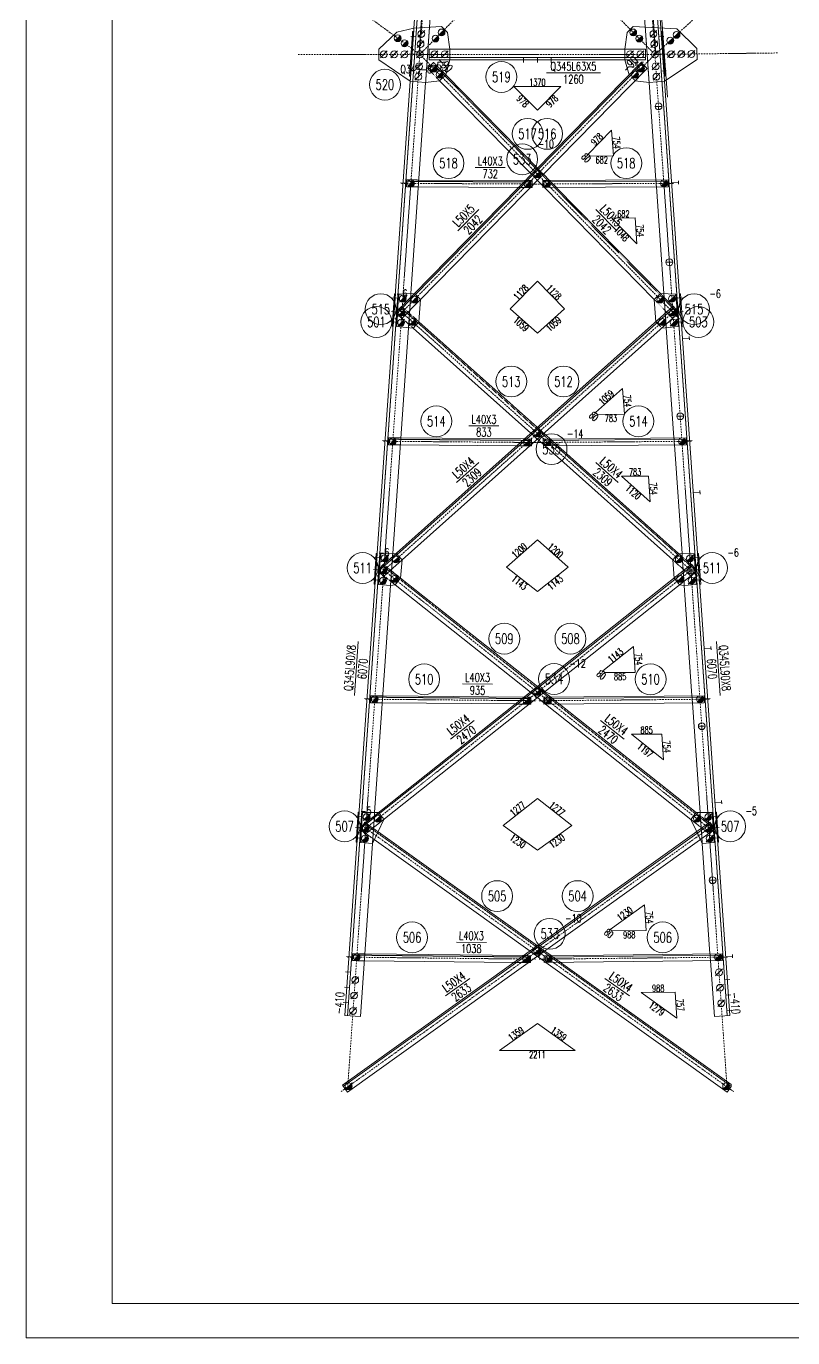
# Model space of a CAD drawing. Extents: x -62666 to 126696, y -48828 to 60042.
# Drawn here: x -62666 to -58199, y -12238 to -4593 of the extents above; entities that cross this region are included whole.
import ezdxf
from ezdxf.enums import TextEntityAlignment as Align

# ---------------------------------------------------------------- set-up
doc = ezdxf.new("R2010")
doc.units = 0
doc.header["$MEASUREMENT"] = 0
doc.linetypes.add('Dash', pattern=[2.75, 2, -0.75])
doc.linetypes.add('DashDot', pattern=[15.6, 9, -3, 0.6, -3])
doc.layers.get('0').update_dxf_attribs({"linetype": 'CONTINUOUS', "lineweight": 25})
doc.styles.get("Standard").update_dxf_attribs({"font": 'simplex.shx', "width": 0.7, "height": 3, "bigfont": 'gbhzfs.shx'})

# ---------------------------------------------------------------- blocks, each defined once
blk = doc.blocks.new('M20X55S')
at = {"color": 3, "linetype": 'Continuous', "lineweight": 13}
blk.add_line((-1, -1), (1, 1), dxfattribs=at)
blk.add_circle((0, 0), 1, dxfattribs=at)
blk = doc.blocks.new('M16X40S')
at = {"color": 3, "linetype": 'Continuous', "lineweight": 13}
blk.add_line((-0.707, -0.707), (0.707, 0.707), dxfattribs=at)
blk.add_circle((0, 0), 1, dxfattribs=at)
for radius in [0.9, 0.8, 0.7, 0.6, 0.5, 0.4, 0.3, 0.2, 0.1]:
    blk.add_arc((0, 0), radius, 225, 45, dxfattribs=at)
blk = doc.blocks.new('M16X50S')
at = {"color": 3, "linetype": 'Continuous', "lineweight": 13}
blk.add_line((-1, -1), (1, 1), dxfattribs=at)
blk.add_circle((0, 0), 1, dxfattribs=at)
for radius in [0.9, 0.8, 0.7, 0.6, 0.5, 0.4, 0.3, 0.2, 0.1]:
    blk.add_arc((0, 0), radius, 225, 45, dxfattribs=at)
blk = doc.blocks.new('StepBolt')
at = {"color": 3, "linetype": 'Continuous', "lineweight": 13}
for p, q in [((-1, 0), (1, 0)), ((0, 0), (0, -1))]:
    blk.add_line(p, q, dxfattribs=at)
blk.add_circle((0, 0), 1, dxfattribs=at)
blk = doc.blocks.new('M16X60S')
at = {"color": 3, "linetype": 'Continuous', "lineweight": 13}
for p, q in [((-1, -1), (1, 1)), ((1, -1), (-1, 1))]:
    blk.add_line(p, q, dxfattribs=at)
blk.add_circle((0, 0), 1, dxfattribs=at)
for radius in [0.9, 0.8, 0.7, 0.6, 0.5, 0.4, 0.3, 0.2, 0.1]:
    blk.add_arc((0, 0), radius, 225, 45, dxfattribs=at)

msp = doc.modelspace()

# ---------------------------------------------------------------- linework, layer by layer
at = {"color": 7, "linetype": 'Continuous', "lineweight": 18}
for p, q in [((-62666.47025, -12238.15675), (-62666.47025, -358.15675)), ((-62166.47025, -12038.15675), (-62166.47025, -558.15675)), ((-62166.47025, -12038.15675), (-46046.47025, -12038.15675)), ((-62666.47025, -12238.15675), (-45846.47025, -12238.15675))]:
    msp.add_line(p, q, dxfattribs=at)
at = {"color": 2, "linetype": 'DashDot', "lineweight": 0}
for p, q in [((-60298.5938, -3629.70734), (-60377.31078, -4756.96225)), ((-59078.44391, -3594.79236), (-58997.28879, -4756.96225)), ((-60338.8613, -4278.1283), (-60792.30803, -10771.64494)), ((-59895.04252, -4272.57952), (-60372.29861, -4756.96225)), ((-59479.55703, -4272.57956), (-59002.30094, -4756.96228)), ((-59035.73827, -4278.1283), (-58582.29154, -10771.64494)), ((-58507.02112, -4304.9489), (-59001.22553, -4757.34475)), ((-60904.77098, -4367.05447), (-60372.27104, -4756.98243)), ((-61082.2986, -4756.87207), (-60372.29861, -4756.96225)), ((-59002.29824, -4756.95945), (-60515.81368, -6299.89421)), ((-60372.29861, -4756.96225), (-59002.30096, -4756.96225)), ((-60372.29748, -4756.96146), (-58858.77175, -6299.90672)), ((-58287.35176, -4748.44099), (-59002.30155, -4756.9144)), ((-60479.88752, -5508.50696), (-59688.25015, -5512.68344)), ((-58894.80053, -5508.51039), (-59686.31652, -5512.64359)), ((-58856.26238, -6224.01287), (-60623.33954, -7800.92365)), ((-60518.33718, -6224.01287), (-58751.26003, -7800.92365)), ((-60584.87182, -7012.01702), (-59691.93704, -7019.33369)), ((-58789.79927, -7012.01761), (-59682.64976, -7019.33359)), ((-58749.21103, -7730.11591), (-60730.38915, -9302.16057)), ((-60625.38759, -7730.11667), (-58644.20963, -9302.1612)), ((-60689.86324, -8515.63672), (-59694.93265, -8524.71185)), ((-58684.79736, -8515.63756), (-59679.66666, -8524.70711)), ((-58642.57171, -9235.95169), (-60832.01424, -10803.66476)), ((-60732.02403, -9235.95445), (-58542.58536, -10803.66476)), ((-60794.84607, -10019.20823), (-59697.35294, -10031.19985)), ((-58579.79599, -10019.20967), (-59677.28996, -10031.1818))]:
    msp.add_line(p, q, dxfattribs=at)
at = {"color": 1, "linetype": 'Dash', "lineweight": 0}
for p, q in [((-60370.87825, -4305.96559), (-60793.67412, -10360.55112)), ((-59003.72131, -4305.96559), (-58580.92544, -10360.55112)), ((-60414.19167, -4623.72025), (-60432.30354, -4883.08864)), ((-60406.74013, -4604.19189), (-60428.33506, -4913.43882)), ((-60426.31819, -4883.5066), (-60408.20632, -4624.13821)), ((-60408.20632, -4624.13821), (-60414.19167, -4623.72025)), ((-60338.55369, -4919.70831), (-60316.09495, -4598.09118)), ((-59036.04588, -4919.70831), (-59058.55447, -4597.37729)), ((-58967.97397, -4602.55174), (-58946.26451, -4913.43882)), ((-58960.4079, -4623.72025), (-58966.39325, -4624.13821)), ((-58966.39325, -4624.13821), (-58948.28138, -4883.5066)), ((-58942.29602, -4883.08864), (-58960.4079, -4623.72025)), ((-60197.29861, -4725.96225), (-60317.29861, -4725.96225)), ((-60317.29861, -4725.96225), (-60317.29861, -4788.96225)), ((-59057.30096, -4725.96225), (-59177.30096, -4725.96225)), ((-59057.30096, -4788.96225), (-59057.30096, -4725.96225)), ((-60327.12003, -4838.71768), (-60291.42666, -4803.70362)), ((-60317.29861, -4773.96225), (-59057.30096, -4773.96225)), ((-60317.29861, -4788.96225), (-60197.29861, -4788.96225)), ((-60297.1376, -4809.30587), (-58870.12683, -6264.05452)), ((-60291.42666, -4803.70362), (-60221.40077, -4875.09067)), ((-59177.30096, -4788.96225), (-59057.30096, -4788.96225)), ((-60432.30354, -4883.08864), (-60426.31819, -4883.5066)), ((-60257.09358, -4910.10527), (-60327.12003, -4838.71768)), ((-59153.19889, -4875.09266), (-59153.19888, -4875.09268)), ((-59153.19888, -4875.09268), (-59117.50496, -4910.10611)), ((-58948.28138, -4883.5066), (-58942.29602, -4883.08864)), ((-59117.50496, -4910.10611), (-59117.50493, -4910.10611)), ((-59722.65994, -5455.62277), (-59687.64655, -5419.9288)), ((-59687.64655, -5419.9288), (-59651.95262, -5454.94223)), ((-59687.29885, -5419.57432), (-59652.27895, -5455.27493)), ((-60449.99408, -5528.66495), (-60449.78179, -5488.66551)), ((-60449.82425, -5496.6654), (-59718.18604, -5500.52533)), ((-60449.78179, -5488.66551), (-60378.31069, -5489.04257)), ((-59758.64938, -5492.31175), (-59718.14358, -5492.52545)), ((-59686.96601, -5490.6362), (-59722.65994, -5455.62277)), ((-59687.29885, -5490.97553), (-59722.31875, -5455.27493)), ((-59718.14358, -5492.52545), (-59718.30311, -5522.58244)), ((-59651.95262, -5454.94223), (-59686.96601, -5490.6362)), ((-59615.98334, -5492.27605), (-59576.94545, -5532.07274)), ((-58993.4968, -5529.02604), (-58996.28905, -5489.04007)), ((-60381.10293, -5529.0284), (-60449.99408, -5528.66495)), ((-59728.00603, -5532.47397), (-59797.68523, -5532.10636)), ((-59646.62831, -5532.43662), (-59656.26403, -5522.6136)), ((-60438.43841, -6350.09255), (-60424.54907, -6151.19238)), ((-60404.12297, -6150.33191), (-60404.12299, -6150.33191)), ((-60368.42904, -6185.34533), (-60404.12297, -6150.33191)), ((-60368.42904, -6185.34536), (-60368.42904, -6185.34533)), ((-58897.62648, -6295.99735), (-59006.19986, -6185.31355)), ((-58970.50549, -6150.30053), (-58871.03661, -6251.70286)), ((-58936.16156, -6350.0868), (-58950.0523, -6151.16654)), ((-60504.39203, -6269.96428), (-60503.2778, -6252.19469)), ((-60503.2778, -6252.19469), (-60479.30831, -6225.33461)), ((-60501.59854, -6249.70216), (-60503.04366, -6270.39684)), ((-60484.63486, -6231.30352), (-58765.30895, -7765.60188)), ((-60479.30831, -6225.33461), (-60378.57815, -6315.22456)), ((-58869.78566, -6268.68639), (-58897.62648, -6295.99735)), ((-58871.50524, -6271.12233), (-58872.95476, -6250.36477)), ((-58871.03661, -6251.70286), (-58869.78566, -6268.68639)), ((-60411.86911, -6352.53022), (-60504.39203, -6269.96428)), ((-58996.01653, -6315.2202), (-58962.72557, -6352.52586)), ((-59722.59809, -6963.60972), (-59685.29243, -6930.31876)), ((-59687.29978, -6932.11008), (-59649.75205, -6965.61707)), ((-59685.29243, -6930.31876), (-59652.00148, -6967.62442)), ((-60555.0371, -7032.26216), (-60554.70856, -6992.26351)), ((-60486.11421, -7032.82691), (-60555.0371, -7032.26216)), ((-60554.77427, -7000.26324), (-59721.83747, -7007.08829)), ((-60554.70856, -6992.26351), (-60483.32249, -6992.84844)), ((-59761.98622, -6998.75904), (-59721.77176, -6999.08856)), ((-59687.29978, -6999.12405), (-59724.84752, -6965.61707)), ((-59689.30713, -7000.91537), (-59722.59809, -6963.60972)), ((-59721.77176, -6999.08856), (-59722.02659, -7030.11368)), ((-59652.00148, -6967.62442), (-59689.30713, -7000.91537)), ((-59642.60812, -7039.00616), (-59652.56026, -7030.12503)), ((-59612.61335, -6998.75904), (-59568.19592, -7038.39643)), ((-58888.48535, -7032.82691), (-58891.27708, -6992.84844)), ((-59731.99145, -7039.00616), (-59806.40365, -7038.39643)), ((-60543.33383, -7852.23185), (-60530.34454, -7666.22066)), ((-60476.12426, -7703.05812), (-60509.41522, -7665.75247)), ((-58790.2889, -7799.6019), (-58898.47423, -7703.05909)), ((-58865.18327, -7665.75343), (-58765.9513, -7754.30642)), ((-58831.2656, -7852.23387), (-58844.25495, -7666.22185)), ((-60609.59309, -7774.56365), (-60608.72446, -7757.38094)), ((-60515.59105, -7849.15331), (-60609.59309, -7774.56365)), ((-60608.72446, -7757.38094), (-60586.34756, -7729.18033)), ((-60606.53436, -7752.42), (-60607.97716, -7773.08137)), ((-60591.32021, -7735.44713), (-58660.75873, -9267.32799)), ((-60586.34756, -7729.18033), (-60484.51202, -7809.98579)), ((-58764.98777, -7771.24961), (-58790.2889, -7799.6019)), ((-58766.4395, -7775.70073), (-58767.89684, -7754.83108)), ((-58765.9513, -7754.30642), (-58764.98777, -7771.24961)), ((-58890.09033, -7809.988), (-58859.01131, -7849.15552)), ((-59687.29978, -8506.39398), (-59727.51984, -8474.47978)), ((-59722.42758, -8470.43913), (-59683.26007, -8439.36011)), ((-59691.34856, -8509.60664), (-59722.42758, -8470.43913)), ((-59652.18105, -8478.52762), (-59691.34856, -8509.60664)), ((-59687.29978, -8442.56558), (-59647.07973, -8474.47978)), ((-59683.26007, -8439.36011), (-59652.18105, -8478.52762)), ((-60660.04719, -8535.90952), (-60659.68178, -8495.91119)), ((-60591.11941, -8536.53823), (-60660.04719, -8535.90952)), ((-60659.75486, -8503.91085), (-59724.82178, -8512.43872)), ((-60659.68178, -8495.91119), (-60588.32784, -8496.56203)), ((-59735.12907, -8544.34603), (-59814.655, -8543.62065)), ((-59764.8156, -8504.07359), (-59724.7487, -8504.43905)), ((-59724.7487, -8504.43905), (-59725.04014, -8536.34057)), ((-59639.47615, -8544.34155), (-59649.5593, -8536.34067)), ((-59609.78943, -8504.06926), (-59559.94971, -8543.61656)), ((-58783.48017, -8536.53801), (-58786.27174, -8496.5618)), ((-60713.45399, -9261.55042), (-60693.07774, -9233.09328)), ((-60697.73517, -9239.59777), (-58557.71253, -10771.92456)), ((-60693.07774, -9233.09328), (-60616.0764, -9288.22878)), ((-60648.33636, -9355.90504), (-60635.82919, -9176.79794)), ((-60581.68381, -9216.0786), (-60612.76283, -9176.91108)), ((-58683.24965, -9303.09754), (-58792.91509, -9216.07913)), ((-58761.83606, -9176.91162), (-58661.57083, -9256.47106)), ((-58726.26291, -9355.90933), (-58738.77028, -9176.79941)), ((-60714.86911, -9278.98594), (-60713.45399, -9261.55042)), ((-60637.93097, -9334.07619), (-60714.86911, -9278.98594)), ((-60711.47731, -9255.24002), (-60712.92079, -9275.9111)), ((-58758.5237, -9288.22914), (-58736.66966, -9334.07692)), ((-58660.25117, -9274.11358), (-58683.24965, -9303.09754)), ((-58661.38151, -9280.16813), (-58662.84821, -9259.16448)), ((-58661.57083, -9256.47106), (-58660.25117, -9274.11358)), ((-60765.06651, -10039.5348), (-60764.62922, -9999.53719)), ((-60764.71668, -10007.53672), (-59727.21996, -10018.8728)), ((-60764.62922, -9999.53719), (-60693.33603, -10000.31617)), ((-59767.14613, -10010.43607), (-59727.1325, -10010.87327)), ((-59681.53364, -10018.88822), (-59730.24195, -9984.01146)), ((-59727.1325, -10010.87327), (-59727.48961, -10043.53669)), ((-59705.23621, -9966.10653), (-59722.19913, -9989.79666)), ((-59722.19913, -9989.79666), (-59687.31814, -10014.7726)), ((-59652.43715, -9978.25253), (-59687.31814, -9953.2766)), ((-59687.2998, -9953.26346), (-59644.35764, -9984.01146)), ((-59669.40007, -10001.94267), (-59652.43715, -9978.25253)), ((-59607.47723, -10010.41905), (-59552.4489, -10049.82115)), ((-58678.47233, -10040.28728), (-58681.2636, -10000.31535)), ((-60696.12729, -10040.28806), (-60765.06651, -10039.5348)), ((-59737.57967, -10050.76151), (-59822.17312, -10049.83721)), ((-59637.04442, -10050.74397), (-59647.15369, -10043.5054))]:
    msp.add_line(p, q, dxfattribs=at)
at = {"color": 6, "linetype": 'Continuous', "lineweight": 13}
msp.add_line((-58929.72457, -5006.7444), (-58964.87557, -4503.36961), dxfattribs=at)
at = {"color": 7, "linetype": 'Continuous', "lineweight": 0}
for p, q in [((-59077.45832, -4809.30406), (-60506.94157, -6266.57325)), ((-58924.86281, -5496.6672), (-59656.37961, -5500.4871)), ((-58889.9647, -6231.30352), (-60612.27507, -7768.26515)), ((-58819.89667, -7000.26382), (-59652.74917, -7007.08818)), ((-58783.27841, -7735.44637), (-60717.45551, -9270.1962)), ((-58714.90556, -8503.91153), (-59649.77736, -8512.43413)), ((-58676.86054, -9239.59499), (-60817.51942, -10772.37735)), ((-58609.92514, -10007.53762), (-59647.42268, -10018.85528))]:
    msp.add_line(p, q, dxfattribs=at)
at = {"color": 7, "linetype": 'Continuous', "lineweight": 13}
for p, q in [((-59634.80018, -4863.96225), (-59319.80018, -4863.96225)), ((-60049.12373, -5415.77824), (-59874.12616, -5416.70148)), ((-60028.42565, -5660.23004), (-60150.97259, -5785.15901)), ((-59346.16439, -5660.23784), (-59223.61746, -5785.16681)), ((-60086.29842, -6921.09912), (-59911.3043, -6922.53302)), ((-60028.14971, -7135.75804), (-60158.71951, -7252.2764)), ((-59346.44986, -7135.75804), (-59215.88006, -7252.2764)), ((-60731.55192, -8178.96906), (-60753.49515, -8493.20384)), ((-58643.04765, -8178.96906), (-58621.10442, -8493.20384)), ((-60123.20429, -8425.80147), (-59948.21157, -8427.39765)), ((-60055.77783, -8639.20655), (-60192.86413, -8747.98313)), ((-59318.82088, -8639.20723), (-59181.73458, -8747.98381)), ((-60159.63959, -9931.14306), (-59984.65003, -9933.05506)), ((-60081.14429, -10143.02511), (-60223.42996, -10244.90634)), ((-59293.45385, -10143.02615), (-59151.16817, -10244.90739))]:
    msp.add_line(p, q, dxfattribs=at)
at = {"color": 1, "linetype": 'Continuous', "lineweight": 0}
for p, q in [((-59550.29975, -4943.17872), (-59824.29927, -4943.17854)), ((-59824.29927, -4943.17854), (-59687.29933, -5082.84126)), ((-59687.29933, -5082.84126), (-59550.29975, -4943.17872)), ((-59254.60128, -5198.07066), (-59391.60085, -5337.7332)), ((-59244.10104, -5348.43773), (-59254.60128, -5198.07066)), ((-59391.60085, -5337.7332), (-59380.40225, -5349.14948)), ((-59380.40225, -5349.14948), (-59244.10104, -5348.43773)), ((-59117.53443, -5710.23573), (-59253.83564, -5710.94748)), ((-59253.83564, -5710.94748), (-59107.03421, -5860.60259)), ((-59107.03421, -5860.60259), (-59117.53443, -5710.23573)), ((-59687.29942, -6079.48634), (-59845.29985, -6240.55794)), ((-59529.29939, -6240.55773), (-59687.29942, -6079.48634)), ((-59845.29985, -6240.55794), (-59687.29961, -6381.55477)), ((-59687.29961, -6381.55477), (-59529.29939, -6240.55773)), ((-59190.86106, -6703.64634), (-59348.86128, -6844.64338)), ((-59180.36081, -6854.01361), (-59190.86106, -6703.64634)), ((-59348.86128, -6844.64338), (-59336.92347, -6855.29648)), ((-59336.92347, -6855.29648), (-59180.36081, -6854.01361)), ((-59039.54733, -7214.66817), (-59196.10999, -7215.95104)), ((-59196.10999, -7215.95104), (-59029.04709, -7365.03524)), ((-59029.04709, -7365.03524), (-59039.54733, -7214.66817)), ((-59687.29978, -7586.86422), (-59866.30049, -7746.60153)), ((-59508.29908, -7746.60153), (-59687.29978, -7586.86422)), ((-59866.30049, -7746.60153), (-59687.29978, -7888.63676)), ((-59687.29978, -7888.63676), (-59508.29908, -7746.60153)), ((-59127.26403, -8208.68626), (-59306.26474, -8350.7215)), ((-59116.76379, -8359.05333), (-59127.26403, -8208.68626)), ((-59306.26474, -8350.7215), (-59293.73134, -8360.66662)), ((-59293.73134, -8360.66662), (-59116.76379, -8359.05333)), ((-58961.75148, -8718.77941), (-59138.71903, -8720.39271)), ((-59138.71903, -8720.39271), (-58951.25125, -8869.14648)), ((-58951.25125, -8869.14648), (-58961.75148, -8718.77941)), ((-59687.29979, -9093.78391), (-59887.30097, -9252.48281)), ((-59487.29861, -9252.48281), (-59687.29979, -9093.78391)), ((-59887.30097, -9252.48281), (-59687.29979, -9395.69025)), ((-59687.29979, -9395.69025), (-59487.29861, -9252.48281)), ((-59063.78822, -9714.07022), (-59263.78941, -9857.27766)), ((-59053.28799, -9864.43729), (-59063.78822, -9714.07022)), ((-59263.78941, -9857.27766), (-59250.78161, -9866.59167)), ((-59250.78161, -9866.59167), (-59053.28799, -9864.43729)), ((-58884.04688, -10224.17895), (-59081.5405, -10226.33333)), ((-59081.5405, -10226.33333), (-58873.49389, -10375.30157)), ((-58873.49389, -10375.30157), (-58884.04688, -10224.17895)), ((-59687.29979, -10406.09746), (-59908.3542, -10564.37971)), ((-59466.24538, -10564.37971), (-59687.29979, -10406.09746)), ((-59908.3542, -10564.37971), (-59466.24538, -10564.37971))]:
    msp.add_line(p, q, dxfattribs=at)
at = {"color": 7, "linetype": 'Continuous', "lineweight": 0}
for points in [[(-60385.84182, -4304.92068), (-60406.74013, -4604.19189)], [(-60316.09495, -4598.09118), (-60296.06045, -4311.19017)], [(-59058.55447, -4597.37729), (-59078.53912, -4311.19017)], [(-58988.75775, -4304.92068), (-58967.97397, -4602.55174)], [(-60506.78695, -4627.49602), (-60612.29426, -4725.93177)], [(-60406.74013, -4604.19189), (-60506.78695, -4627.49602)], [(-60246.22812, -4593.38892), (-60406.74013, -4604.19189)], [(-60210.61174, -4628.48128), (-60246.22812, -4593.38892)], [(-60197.29861, -4725.96225), (-60210.61174, -4628.48128)], [(-59163.98781, -4628.48132), (-59177.30096, -4725.96225)], [(-59128.37143, -4593.38896), (-59163.98781, -4628.48132)], [(-58874.15383, -4607.91126), (-59128.37143, -4593.38896)], [(-58757.71775, -4722.84867), (-58874.15383, -4607.91126)], [(-60612.29426, -4725.93177), (-60612.30228, -4788.93177)], [(-59177.30096, -4725.96225), (-60197.29861, -4725.96225)], [(-60197.29861, -4788.96225), (-60197.29861, -4725.96225)], [(-59177.30096, -4725.96225), (-59177.30096, -4788.96225)], [(-58756.91637, -4785.84357), (-58757.71775, -4722.84867)], [(-60612.30228, -4788.93177), (-60428.33506, -4913.43882)], [(-59083.16935, -4803.70191), (-60512.65261, -6260.97109)], [(-60221.40119, -4875.09217), (-60197.29861, -4788.96225)], [(-60197.29861, -4788.96225), (-59177.30096, -4788.96225)], [(-59177.30096, -4788.96225), (-59153.19889, -4875.09266)], [(-59047.4754, -4838.71536), (-59083.16935, -4803.70191)], [(-58946.26451, -4913.43882), (-58756.91637, -4785.84357)], [(-60476.95865, -6295.98454), (-59047.4754, -4838.71536)], [(-60257.09417, -4910.10585), (-60221.40119, -4875.09217)], [(-60221.40077, -4875.09067), (-59687.29885, -5419.57432)], [(-60428.33506, -4913.43882), (-60808.63768, -10359.5062)], [(-60428.33506, -4913.43882), (-60338.55369, -4919.70831)], [(-60424.54907, -6151.19238), (-60338.55369, -4919.70831)], [(-60338.55369, -4919.70831), (-60257.09417, -4910.10585)], [(-59722.31875, -5455.27493), (-60257.09358, -4910.10527)], [(-59117.50493, -4910.10611), (-59036.04588, -4919.70831)], [(-59036.04588, -4919.70831), (-58946.26451, -4913.43882)], [(-58996.28905, -5489.04007), (-59036.04588, -4919.70831)], [(-58946.26451, -4913.43882), (-58565.96188, -10359.5062)], [(-60378.31069, -5489.04257), (-59758.64938, -5492.31175)], [(-59656.26403, -5522.6136), (-59687.29885, -5490.97553)], [(-58924.9046, -5488.66731), (-59656.4214, -5492.48721)], [(-59656.4214, -5492.48721), (-59656.21245, -5532.48666)], [(-59652.27895, -5455.27493), (-59615.98334, -5492.27605)], [(-58924.69565, -5528.66677), (-58924.9046, -5488.66731)], [(-59797.68523, -5532.10636), (-60381.10293, -5529.0284)], [(-59718.35588, -5532.52488), (-59728.00603, -5532.47397)], [(-59718.30311, -5522.58244), (-59718.35588, -5532.52488)], [(-59656.21245, -5532.48666), (-58924.69565, -5528.66677)], [(-59006.19986, -6185.31355), (-59646.62831, -5532.43662)], [(-59576.94545, -5532.07274), (-58970.50549, -6150.30053)], [(-58950.0523, -6151.16654), (-58993.4968, -5529.02604)], [(-60520.95988, -6152.3285), (-60534.19548, -6341.86693)], [(-60528.21012, -6342.28489), (-60514.97452, -6152.74646)], [(-60514.97452, -6152.74646), (-60520.95988, -6152.3285)], [(-60494.92656, -6154.15714), (-60501.59854, -6249.70216)], [(-60404.12299, -6150.33191), (-60494.92656, -6154.15714)], [(-60378.57815, -6315.22456), (-60368.42904, -6185.34536)], [(-58970.50746, -6150.30044), (-59006.20045, -6185.31413)], [(-59006.20045, -6185.31413), (-58996.01653, -6315.2202)], [(-58879.67375, -6154.14647), (-58970.50746, -6150.30044)], [(-58872.95476, -6250.36477), (-58879.67375, -6154.14647)], [(-58859.62504, -6152.74646), (-58853.63969, -6152.3285)], [(-58846.38944, -6342.28489), (-58859.62504, -6152.74646)], [(-58853.63969, -6152.3285), (-58840.40409, -6341.86693)], [(-58895.29126, -6225.33461), (-60617.60163, -7762.29625)], [(-60584.31067, -7799.6019), (-58862.0003, -6262.64027)], [(-60512.65261, -6260.97109), (-60476.95865, -6295.98454)], [(-58862.0003, -6262.64027), (-58895.29126, -6225.33461)], [(-60534.19548, -6341.86693), (-60528.21012, -6342.28489)], [(-60503.04366, -6270.39684), (-60508.16216, -6343.69558)], [(-60508.16216, -6343.69558), (-60411.86911, -6352.53022)], [(-60411.86911, -6352.53022), (-60378.57815, -6315.22456)], [(-60378.57815, -6315.22456), (-59687.29978, -6932.11008)], [(-58962.72557, -6352.52586), (-58866.43815, -6343.68491)], [(-58866.43815, -6343.68491), (-58871.50524, -6271.12233)], [(-58840.40409, -6341.86693), (-58846.38944, -6342.28489)], [(-60530.34454, -7666.22066), (-60438.43841, -6350.09255)], [(-59724.84752, -6965.61707), (-60411.86911, -6352.53022)], [(-58891.27708, -6992.84844), (-58936.16156, -6350.0868)], [(-59806.40365, -7038.39643), (-60486.11421, -7032.82691)], [(-60483.32249, -6992.84844), (-59761.98622, -6998.75904)], [(-59722.02659, -7030.11368), (-59722.1003, -7039.08721)], [(-59652.56026, -7030.12503), (-59687.29978, -6999.12405)], [(-58819.96227, -6992.26409), (-59652.81477, -6999.08845)], [(-59652.81477, -6999.08845), (-59652.48677, -7039.0871)], [(-59652.48677, -7039.0871), (-58819.63426, -7032.26275)], [(-59649.75205, -6965.61707), (-59612.61335, -6998.75904)], [(-58844.25495, -7666.22185), (-58888.48535, -7032.82691)], [(-58819.63426, -7032.26275), (-58819.96227, -6992.26409)], [(-59722.1003, -7039.08721), (-59731.99145, -7039.00616)], [(-58898.47423, -7703.05909), (-59642.60812, -7039.00616)], [(-59568.19592, -7038.39643), (-58865.18327, -7665.75343)], [(-60626.65898, -7665.97689), (-60639.19797, -7845.53962)], [(-60633.21262, -7845.95758), (-60620.67363, -7666.39485)], [(-60620.67363, -7666.39485), (-60626.65898, -7665.97689)], [(-60600.62479, -7667.79285), (-60606.53436, -7752.42)], [(-60509.41522, -7665.75247), (-60600.62479, -7667.79285)], [(-60484.51202, -7809.98579), (-60476.12426, -7703.05812)], [(-58865.18327, -7665.75343), (-58898.47423, -7703.05909)], [(-58898.47423, -7703.05909), (-58890.09033, -7809.988)], [(-58773.97464, -7667.79487), (-58865.18327, -7665.75343)], [(-58767.89684, -7754.83108), (-58773.97464, -7667.79487)], [(-58747.94072, -7665.97488), (-58753.92608, -7666.39284)], [(-58753.92608, -7666.39284), (-58741.38709, -7845.95557)], [(-58735.40173, -7845.53761), (-58747.94072, -7665.97488)], [(-58788.25105, -7729.17957), (-60722.42815, -9263.92939)], [(-60691.34913, -9303.09691), (-58757.17203, -7768.34709)], [(-60617.60163, -7762.29625), (-60584.31067, -7799.6019)], [(-60607.97716, -7773.08137), (-60613.16378, -7847.35558)], [(-58757.17203, -7768.34709), (-58788.25105, -7729.17957)], [(-58761.43565, -7847.35759), (-58766.4395, -7775.70073)], [(-60639.19797, -7845.53962), (-60633.21262, -7845.95758)], [(-60635.82919, -9176.79794), (-60543.33383, -7852.23185)], [(-60613.16378, -7847.35558), (-60543.33383, -7852.23185)], [(-60543.33383, -7852.23185), (-60515.59105, -7849.15331)], [(-60515.59105, -7849.15331), (-60484.51202, -7809.98579)], [(-59727.51984, -8474.47978), (-60515.59105, -7849.15331)], [(-60484.51202, -7809.98579), (-59687.29978, -8442.56558)], [(-58859.01131, -7849.15552), (-58831.2656, -7852.23387)], [(-58831.2656, -7852.23387), (-58761.43565, -7847.35759)], [(-58786.27174, -8496.5618), (-58831.2656, -7852.23387)], [(-58741.38709, -7845.95557), (-58735.40173, -7845.53761)], [(-59647.07973, -8474.47978), (-59609.78943, -8504.06926)], [(-59814.655, -8543.62065), (-60591.11941, -8536.53823)], [(-60588.32784, -8496.56203), (-59764.8156, -8504.07359)], [(-59725.1141, -8544.43738), (-59735.12907, -8544.34603)], [(-59725.04014, -8536.34057), (-59725.1141, -8544.43738)], [(-59649.5593, -8536.34067), (-59687.29978, -8506.39398)], [(-58714.97853, -8495.91187), (-59649.85033, -8504.43447)], [(-59649.85033, -8504.43447), (-59649.48549, -8544.4328)], [(-59649.48549, -8544.4328), (-58714.61369, -8535.9102)], [(-58792.91509, -9216.07913), (-59639.47615, -8544.34155)], [(-59559.94971, -8543.61656), (-58761.83606, -9176.91162)], [(-58738.77028, -9176.79941), (-58783.48017, -8536.53801)], [(-58714.61369, -8535.9102), (-58714.97853, -8495.91187)], [(-58681.51796, -9233.09049), (-60822.17683, -10765.87285)], [(-60731.01242, -9174.70986), (-60743.20311, -9349.28474)], [(-60738.21531, -9349.63304), (-60726.02463, -9175.05816)], [(-60726.02463, -9175.05816), (-60731.01242, -9174.70986)], [(-60705.97562, -9176.45389), (-60711.47731, -9255.24002)], [(-60612.76283, -9176.91108), (-60705.97562, -9176.45389)], [(-60648.33636, -9355.90504), (-60581.68381, -9216.0786)], [(-58761.83606, -9176.91162), (-58792.91509, -9216.07913)], [(-58792.91509, -9216.07913), (-58758.5237, -9288.22914)], [(-58668.62364, -9176.45818), (-58761.83606, -9176.91162)], [(-58652.40912, -9273.7436), (-58681.51796, -9233.09049)], [(-58662.84821, -9259.16448), (-58668.62364, -9176.45818)], [(-58648.57524, -9175.05387), (-58643.58745, -9174.70557)], [(-58636.38456, -9349.62875), (-58648.57524, -9175.05387)], [(-58643.58745, -9174.70557), (-58631.39676, -9349.28045)], [(-60793.068, -10806.52597), (-58652.40912, -9273.7436)], [(-60722.42815, -9263.92939), (-60691.34913, -9303.09691)], [(-60712.92079, -9275.9111), (-60718.16631, -9351.02876)], [(-60616.0764, -9288.22878), (-59687.2998, -9953.26346)], [(-58656.43296, -9351.03306), (-58661.38151, -9280.16813)], [(-60743.20311, -9349.28474), (-60738.21531, -9349.63304)], [(-60718.85632, -10365.7757), (-60648.33636, -9355.90504)], [(-60718.16631, -9351.02876), (-60648.33636, -9355.90504)], [(-59730.24195, -9984.01146), (-60637.93097, -9334.07619)], [(-58736.66966, -9334.07692), (-58726.26291, -9355.90933)], [(-58726.26291, -9355.90933), (-58656.43296, -9351.03306)], [(-58681.2636, -10000.31535), (-58726.26291, -9355.90933)], [(-58631.39676, -9349.28045), (-58636.38456, -9349.62875)], [(-60693.33603, -10000.31617), (-59767.14613, -10010.43607)], [(-59693.0902, -9949.14361), (-59705.23621, -9966.10653)], [(-59687.31814, -9953.2766), (-59693.0902, -9949.14361)], [(-59687.31814, -10014.7726), (-59681.54608, -10018.90558)], [(-59681.54608, -10018.90558), (-59669.40007, -10001.94267)], [(-58610.01244, -9999.5381), (-59647.50998, -10010.85576)], [(-59647.50998, -10010.85576), (-59647.0735, -10050.85337)], [(-59644.35764, -9984.01146), (-59607.47723, -10010.41905)], [(-58609.57596, -10039.53572), (-58610.01244, -9999.5381)], [(-59822.17312, -10049.83721), (-60696.12729, -10040.28806)], [(-59727.56979, -10050.87088), (-59737.57967, -10050.76151)], [(-59727.48961, -10043.53669), (-59727.56979, -10050.87088)], [(-59647.15369, -10043.5054), (-59681.53364, -10018.88822)], [(-59647.0735, -10050.85337), (-58609.57596, -10039.53572)], [(-58581.53165, -10806.52593), (-59637.04442, -10050.74397)], [(-59552.4489, -10049.82115), (-58558.11415, -10761.79763)], [(-58655.74325, -10365.7757), (-58678.47233, -10040.28728)], [(-60808.63768, -10359.5062), (-60718.85632, -10365.7757)], [(-58565.96188, -10359.5062), (-58655.74325, -10365.7757)], [(-60822.17683, -10765.87285), (-60793.068, -10806.52597)], [(-58557.66233, -10773.19043), (-58581.53165, -10806.52593)], [(-58558.11415, -10761.79763), (-58557.66233, -10773.19043)]]:
    msp.add_lwpolyline(points, dxfattribs=at)
at = {"color": 3, "linetype": 'Continuous', "lineweight": 20}
for points in [[(-60425.18674, -4653.02551), (-60395.25962, -4655.11535)], [(-58949.41282, -4653.02551), (-58979.33995, -4655.11535)], [(-60432.15285, -4752.78259), (-60402.22573, -4754.87242)], [(-59767.29876, -4803.96225), (-59767.29876, -4773.96225)], [(-59687.29978, -4803.96225), (-59687.29978, -4773.96225)], [(-59607.30205, -4803.96225), (-59607.30205, -4773.96225)], [(-58942.44672, -4752.78259), (-58972.37384, -4754.87242)], [(-60439.11895, -4852.53966), (-60409.19183, -4854.62949)], [(-58935.48061, -4852.53966), (-58965.40774, -4854.62949)], [(-60484.65403, -5504.61792), (-60454.72691, -5506.70775)], [(-58865.00701, -5502.8658), (-58904.90984, -5505.65224)], [(-58864.3104, -5512.84151), (-58865.70362, -5492.89009)], [(-60531.58232, -6176.6476), (-60501.6552, -6178.73743)], [(-58843.01725, -6176.6476), (-58872.94437, -6178.73743)], [(-60537.15521, -6256.45326), (-60507.22808, -6258.54309)], [(-58837.44436, -6256.45326), (-58867.37148, -6258.54309)], [(-60541.33487, -6316.3075), (-60511.40775, -6318.39733)], [(-58833.2647, -6316.3075), (-58863.19182, -6318.39733)], [(-58801.54501, -6411.66395), (-58841.44784, -6414.45039)], [(-58800.8484, -6421.63966), (-58802.24162, -6401.68824)], [(-60589.65638, -7008.2886), (-60559.72926, -7010.37843)], [(-58784.9438, -7008.27979), (-58814.87092, -7010.36962)], [(-58738.85007, -7309.4776), (-58778.7529, -7312.26404)], [(-58738.15346, -7319.4533), (-58739.54668, -7299.50189)], [(-60637.28143, -7690.296), (-60607.35431, -7692.38583)], [(-58737.31828, -7690.29398), (-58767.2454, -7692.38381)], [(-60642.1577, -7760.12595), (-60612.23058, -7762.21578)], [(-58732.44201, -7760.12393), (-58762.36913, -7762.21377)], [(-60646.33737, -7819.98019), (-60616.41024, -7822.07002)], [(-58728.26234, -7819.97818), (-58758.18946, -7822.06801)], [(-58675.38944, -8218.25612), (-58715.29227, -8221.04257)], [(-58674.69283, -8228.23183), (-58676.08605, -8208.28042)], [(-60694.65874, -8511.95927), (-60664.73162, -8514.0491)], [(-58679.94134, -8511.95187), (-58709.86847, -8514.0417)], [(-58612.6945, -9116.06977), (-58652.59732, -9118.85621)], [(-58611.99789, -9126.04548), (-58613.39111, -9106.09406)], [(-60742.63243, -9198.95931), (-60712.7053, -9201.04914)], [(-58631.96744, -9198.95502), (-58661.89456, -9201.04485)], [(-60751.34006, -9323.65565), (-60721.41293, -9325.74548)], [(-60747.16039, -9263.80141), (-60717.23327, -9265.89124)], [(-58627.43947, -9263.79712), (-58657.3666, -9265.88695)], [(-58623.25981, -9323.65136), (-58653.18693, -9325.74119)], [(-60799.6611, -10015.62994), (-60769.73398, -10017.71978)], [(-58549.99955, -10013.88342), (-58589.90238, -10016.66986)], [(-58549.30294, -10023.85913), (-58550.69616, -10003.90771)], [(-60805.83768, -10104.08075), (-60775.91056, -10106.17058)], [(-58565.62714, -10148.97144), (-58595.55426, -10151.06127)], [(-60812.10717, -10193.86212), (-60782.18005, -10195.95195)], [(-58559.35765, -10238.7528), (-58589.28477, -10240.84263)], [(-60818.37667, -10283.64348), (-60788.44954, -10285.73331)], [(-58553.08815, -10328.53416), (-58583.01528, -10330.624)]]:
    msp.add_lwpolyline(points, dxfattribs=at)
at = {"color": 7, "linetype": 'Continuous', "lineweight": 13}
for centre in [(-59897.29939, -4887.96225), (-60575.80722, -4933.17322), (-59744.25596, -5220.13569), (-59630.3378, -5220.13167), (-60205.37697, -5390.95355), (-59775.82735, -5368.44923), (-59169.26068, -5390.94196), (-60600.30387, -6242.02991), (-58774.29645, -6242.01925), (-60625.53327, -6316.21941), (-58749.06629, -6316.21941), (-59839.28876, -6663.78996), (-59535.31081, -6663.78996), (-60276.24984, -6895.54186), (-59098.39158, -6895.54221), (-59604.73821, -7058.1351), (-60705.65378, -7750.67777), (-58668.94564, -7750.67979), (-59880.08545, -8163.21188), (-59494.51321, -8163.21116), (-60347.13305, -8399.75794), (-59590.16887, -8397.40741), (-59027.50543, -8399.75685), (-60810.83047, -9256.84488), (-58563.7688, -9256.84917), (-59921.8904, -9663.52678), (-59452.70641, -9663.52478), (-60417.71467, -9904.3218), (-59615.12801, -9883.20503), (-58956.92522, -9904.31654)]:
    msp.add_circle(centre, 90, dxfattribs=at)

# ---------------------------------------------------------------- block references
at = {"color": 3, "linetype": 'Continuous', "lineweight": 13}
for name, p, xscale, yscale, zscale in [('M16X40S', (-60501.38708, -4662.43603), 20, 20, 19.99999999999886), ('M20X55S', (-60363.93928, -4637.25376), 20, 20, 19.99999999999886), ('M16X40S', (-60281.05847, -4664.35967), 20, 20, 19.99999999999886), ('M16X40S', (-60245.96611, -4628.74329), 20, 20, 19.99999999999886), ('M16X40S', (-59128.63344, -4628.74333), 20.00000000000728, 20.00000000000728, 20.00000000000454), ('M16X40S', (-59093.54108, -4664.3597), 20.00000000000728, 20.00000000000728, 20.00000000000454), ('M20X55S', (-59010.66029, -4637.25376), 20.00000000000728, 20.00000000000728, 20.00000000000454), ('M16X40S', (-58912.67089, -4676.28163), 20.00000000000728, 20.00000000000728, 20.00000000000454), ('M16X40S', (-58876.17506, -4642.87326), 20.00000000000728, 20.00000000000728, 20.00000000000454), ('M20X55S', (-60582.29826, -4756.93558), 20, 20, 19.99999999999886), ('M20X55S', (-60522.29836, -4756.9432), 20, 20, 19.99999999999886), ('M20X55S', (-60462.29846, -4756.95082), 20, 20, 19.99999999999886), ('M16X40S', (-60461.04767, -4691.97493), 20, 20, 19.99999999999886), ('M20X55S', (-60372.29861, -4756.96225), 20, 20, 19.99999999999886), ('M20X55S', (-60368.11894, -4697.10801), 20, 20, 19.99999999999886), ('M20X55S', (-60287.29861, -4756.96225), 20, 20, 19.99999999999886), ('M20X55S', (-60227.29861, -4756.96225), 20, 20, 19.99999999999886), ('M20X55S', (-59147.30096, -4756.96225), 20.00000000000728, 20.00000000000728, 20.00000000000454), ('M20X55S', (-59087.30096, -4756.96225), 20.00000000000728, 20.00000000000728, 20.00000000000454), ('M20X55S', (-59006.48063, -4697.10801), 20.00000000000728, 20.00000000000728, 20.00000000000454), ('M20X55S', (-59002.30096, -4756.96225), 20.00000000000728, 20.00000000000728, 20.00000000000454), ('M20X55S', (-58907.90662, -4755.79565), 20.00000000000728, 20.00000000000728, 20.00000000000454), ('M20X55S', (-58848.81043, -4755.09526), 20.00000000000728, 20.00000000000728, 20.00000000000454), ('M20X55S', (-58789.71425, -4754.39487), 20.00000000000728, 20.00000000000728, 20.00000000000454), ('M20X55S', (-60377.17488, -4826.7922), 20, 20, 19.99999999999886), ('M20X55S', (-58997.42469, -4826.7922), 20.00000000000728, 20.00000000000728, 20.00000000000454), ('M20X55S', (-60381.35454, -4886.64644), 20, 20, 19.99999999999886), ('M16X50S', (-60291.76662, -4839.05767), 20, 20, 19.99999999999886), ('M16X50S', (-60256.75347, -4874.75139), 20, 20, 19.99999999999886), ('M16X50S', (-59117.84522, -4874.75241), 20.00000000000728, 20.00000000000728, 20.00000000000454), ('M16X50S', (-59082.83183, -4839.05843), 20.00000000000728, 20.00000000000728, 20.00000000000454), ('M20X55S', (-58993.24503, -4886.64644), 20.00000000000728, 20.00000000000728, 20.00000000000454), ('StepBolt', (-58981.148, -5059.88016), 20.00000000000728, 20.00000000000728, 20.00000000000454), ('M16X40S', (-60424.79899, -5508.78617), 20, 20, 19.99999999999886), ('M16X40S', (-59743.32771, -5512.39286), 20.00000000000728, 20.00000000000728, 20.00000000000454), ('M16X50S', (-59687.30628, -5455.2825), 20.00000000000728, 20.00000000000728, 20.00000000000454), ('M16X40S', (-59631.30656, -5512.35558), 20.00000000000728, 20.00000000000728, 20.00000000000454), ('M16X40S', (-58949.79978, -5508.79759), 20.00000000000728, 20.00000000000728, 20.00000000000454), ('StepBolt', (-58917.686, -5968.67832), 20.00000000000728, 20.00000000000728, 20.00000000000454), ('M16X50S', (-60471.72882, -6180.83793), 20, 20, 19.99999999999886), ('M16X40S', (-60403.7827, -6185.68561), 20, 20, 19.99999999999886), ('M16X50S', (-58970.84661, -6185.65338), 20.00000000000728, 20.00000000000728, 20.00000000000454), ('M16X50S', (-58902.87149, -6180.82727), 20.00000000000728, 20.00000000000728, 20.00000000000454), ('M16X60S', (-60477.30171, -6260.64359), 20, 20, 19.99999999999886), ('M16X60S', (-58897.29861, -6260.63292), 20.00000000000728, 20.00000000000728, 20.00000000000454), ('M16X50S', (-60481.48137, -6320.49783), 20, 20, 19.99999999999886), ('M16X50S', (-60413.87646, -6317.23191), 20, 20, 19.99999999999886), ('M16X40S', (-58960.71822, -6317.22755), 20.00000000000728, 20.00000000000728, 20.00000000000454), ('M16X50S', (-58893.11894, -6320.48717), 20.00000000000728, 20.00000000000728, 20.00000000000454), ('StepBolt', (-58854.99105, -6866.49196), 20.00000000000728, 20.00000000000728, 20.00000000000454), ('M16X50S', (-59687.29978, -6965.61707), 20.00000000000728, 20.00000000000728, 20.00000000000454), ('M16X40S', (-60529.80153, -7012.45945), 20, 20, 19.99999999999886), ('M16X40S', (-59746.98884, -7018.8826), 20.00000000000728, 20.00000000000728, 20.00000000000454), ('M16X40S', (-59627.61073, -7018.8826), 20.00000000000728, 20.00000000000728, 20.00000000000454), ('M16X40S', (-58844.79743, -7012.46826), 20.00000000000728, 20.00000000000728, 20.00000000000454), ('M16X50S', (-60577.42705, -7694.47365), 20, 20, 19.99999999999886), ('M16X40S', (-60511.42257, -7701.05077), 20, 20, 19.99999999999886), ('M16X50S', (-58863.17592, -7701.05174), 20.00000000000728, 20.00000000000728, 20.00000000000454), ('M16X50S', (-58797.17238, -7694.47566), 20.00000000000728, 20.00000000000728, 20.00000000000454), ('M16X50S', (-60582.30332, -7764.3036), 20, 20, 19.99999999999886), ('M16X50S', (-60519.63529, -7814.03004), 20, 20, 19.99999999999886), ('M16X40S', (-58854.96707, -7814.03225), 20.00000000000728, 20.00000000000728, 20.00000000000454), ('StepBolt', (-58792.29611, -7764.30561), 20.00000000000728, 20.00000000000728, 20.00000000000454), ('M16X50S', (-60586.48298, -7824.15784), 20, 20, 19.99999999999886), ('M16X50S', (-58788.11645, -7824.15985), 20.00000000000728, 20.00000000000728, 20.00000000000454), ('M16X50S', (-59687.30431, -8474.48338), 20.00000000000728, 20.00000000000728, 20.00000000000454), ('M16X40S', (-60634.80398, -8516.13153), 20, 20, 19.99999999999886), ('M16X40S', (-59749.97233, -8524.20981), 20.00000000000728, 20.00000000000728, 20.00000000000454), ('M16X40S', (-59624.63279, -8524.2054), 20.00000000000728, 20.00000000000728, 20.00000000000454), ('M16X40S', (-58739.79507, -8516.13893), 20.00000000000728, 20.00000000000728, 20.00000000000454), ('StepBolt', (-58728.83548, -8673.08414), 20.00000000000728, 20.00000000000728, 20.00000000000454), ('M16X50S', (-60687.30585, -9267.97678), 20, 20, 19.99999999999886), ('M16X50S', (-60682.77788, -9203.13468), 20, 20, 19.99999999999886), ('M16X40S', (-60616.80707, -9212.03435), 20, 20, 19.99999999999886), ('M16X50S', (-58757.79182, -9212.03489), 20.00000000000728, 20.00000000000728, 20.00000000000454), ('M16X50S', (-58691.82139, -9203.13897), 20.00000000000728, 20.00000000000728, 20.00000000000454), ('M16X50S', (-58687.29342, -9267.98107), 20.00000000000728, 20.00000000000728, 20.00000000000454), ('M16X50S', (-60691.48551, -9327.83102), 20, 20, 19.99999999999886), ('M16X50S', (-58683.11375, -9327.83531), 20.00000000000728, 20.00000000000728, 20.00000000000454), ('StepBolt', (-58666.14054, -9570.89778), 20.00000000000728, 20.00000000000728, 20.00000000000454), ('M16X40S', (-60739.8065, -10019.80461), 20, 20, 19.99999999999886), ('M16X40S', (-59752.3629, -10030.59879), 20.00000000000728, 20.00000000000728, 20.00000000000454), ('M16X50S', (-59687.31814, -9984.0246), 20.00000000000728, 20.00000000000728, 20.00000000000454), ('M16X40S', (-59622.26083, -10030.58151), 20.00000000000728, 20.00000000000728, 20.00000000000454), ('M16X40S', (-58634.79271, -10019.80961), 20.00000000000728, 20.00000000000728, 20.00000000000454), ('M20X55S', (-58628.61613, -10108.26042), 20.00000000000728, 20.00000000000728, 20.00000000000454), ('M20X55S', (-60749.11818, -10153.1511), 20, 20, 19.99999999999886), ('M20X55S', (-60755.38768, -10242.93246), 20, 20, 19.99999999999886), ('M20X55S', (-58622.34664, -10198.04178), 20.00000000000728, 20.00000000000728, 20.00000000000454), ('M20X55S', (-60761.65717, -10332.71383), 20, 20, 19.99999999999886), ('M20X55S', (-58616.07714, -10287.82315), 20.00000000000728, 20.00000000000728, 20.00000000000454), ('M16X50S', (-60787.29923, -10771.69081), 20, 20, 19.99999999999886), ('M16X50S', (-58587.30371, -10771.64494), 20.00000000000728, 20.00000000000728, 20.00000000000454)]:
    msp.add_blockref(name, p, dxfattribs=dict(at, xscale=xscale, yscale=yscale, zscale=zscale))

# ---------------------------------------------------------------- texts
at = {"color": 7, "linetype": 'Continuous', "lineweight": 13, "width": 0.7}
for s, height, p in [('-55', 50, (-60264.79861, -4826.46225)), ('Q345L63X5', 50, (-59477.30018, -4826.46225)), ('-55', 50, (-59109.80096, -4826.46225)), ('519', 60, (-59897.29939, -4887.96225)), ('1260', 50, (-59477.30018, -4901.46225)), ('520', 60, (-60575.80722, -4933.17322)), ('517', 60, (-59744.25596, -5220.13569)), ('516', 60, (-59630.3378, -5220.13167)), ('533', 60, (-59775.82735, -5368.44923)), ('518', 60, (-60205.37697, -5390.95355)), ('518', 60, (-59169.26068, -5390.94196)), ('515', 60, (-60600.30387, -6242.02991)), ('515', 60, (-58774.29645, -6242.01925)), ('501', 60, (-60625.53327, -6316.21941)), ('503', 60, (-58749.06629, -6316.21941)), ('513', 60, (-59839.28876, -6663.78996)), ('512', 60, (-59535.31081, -6663.78996)), ('514', 60, (-60276.24984, -6895.54186)), ('514', 60, (-59098.39158, -6895.54221)), ('535', 60, (-59604.73821, -7058.1351)), ('511', 60, (-60705.65378, -7750.67777)), ('511', 60, (-58668.94564, -7750.67979)), ('509', 60, (-59880.08545, -8163.21188)), ('508', 60, (-59494.51321, -8163.21116)), ('510', 60, (-60347.13305, -8399.75794)), ('534', 60, (-59590.16887, -8397.40741)), ('510', 60, (-59027.50543, -8399.75685)), ('507', 60, (-60810.83047, -9256.84488)), ('507', 60, (-58563.7688, -9256.84917)), ('505', 60, (-59921.8904, -9663.52678)), ('504', 60, (-59452.70641, -9663.52478)), ('533', 60, (-59615.12801, -9883.20503)), ('506', 60, (-60417.71467, -9904.3218)), ('506', 60, (-58956.92522, -9904.31654))]:
    msp.add_text(s, height=height, dxfattribs=at).set_placement(p, align=Align.MIDDLE_CENTER)
for s, rotation, p in [('-90', 314.448526524, (-60227.89256, -4814.92178)), ('-90', 45.551473476, (-59146.7039, -4814.92051)), ('L40X3', 359.697724809, (-59961.42592, -5378.74039)), ('732', 359.697724809, (-59961.82397, -5453.73933)), ('L50X5', 45.551473476, (-60116.46958, -5696.43444)), ('L50X5', 314.448526524, (-59258.1209, -5696.44179)), ('2042', 45.551473476, (-60062.92865, -5748.95461)), ('2042', 314.448526524, (-59311.66095, -5748.96287)), ('L40X3', 359.530531208, (-59998.49336, -6884.31733)), ('833', 359.530531208, (-59999.10936, -6959.3148)), ('L50X4', 41.745201203, (-60118.40283, -7166.03797)), ('L50X4', 318.254798797, (-59256.19674, -7166.03797)), ('2309', 41.745201203, (-60068.46639, -7221.99646)), ('2309', 318.254798797, (-59306.13318, -7221.99646)), ('Q345L90X8', 86.005480773, (-60779.93243, -8333.47416)), ('Q345L90X8', 273.994519227, (-58594.66713, -8333.47416)), ('6070', 86.005480773, (-60705.11463, -8338.69874)), ('6070', 273.994519227, (-58669.48494, -8338.69874)), ('L40X3', 359.477398801, (-60035.36536, -8389.10112)), ('935', 359.477398801, (-60036.05049, -8464.098)), ('L50X4', 38.431642006, (-60147.63025, -8664.2192)), ('L50X4', 321.568357994, (-59226.96847, -8664.21988)), ('2470', 38.431642006, (-60101.01172, -8722.97048)), ('2470', 321.568357994, (-59273.587, -8722.97116)), ('L40X3', 359.373989633, (-60071.73485, -9894.6013)), ('1038', 359.373989633, (-60072.55477, -9969.59682)), ('L50X4', 35.60391288, (-60174.11875, -10163.47589)), ('L50X4', 324.39608712, (-59200.47931, -10163.47699)), ('-410', 86.005480773, (-60841.17031, -10287.06396)), ('2633', 35.60391288, (-60130.4555, -10224.45556)), ('2633', 324.39608712, (-59244.1427, -10224.45656)), ('-410', 273.994519227, (-58533.42925, -10287.06396))]:
    msp.add_text(s, height=50, rotation=rotation, dxfattribs=at).set_placement(p, align=Align.MIDDLE_CENTER)
for s, p in [('Q345-8', (-60485.80722, -4843.17322)), ('-10', (-59685.82735, -5278.44923)), ('-6', (-60510.30387, -6152.02991)), ('-6', (-58684.29645, -6152.01925)), ('-14', (-59514.73821, -6968.1351)), ('-6', (-60615.65378, -7660.67777)), ('-6', (-58578.94564, -7660.67979)), ('-12', (-59500.16887, -8307.40741)), ('-5', (-60720.83047, -9166.84488)), ('-5', (-58473.7688, -9166.84917)), ('-10', (-59525.12801, -9793.20503))]:
    msp.add_text(s, height=48, dxfattribs=at).set_placement(p, align=Align.MIDDLE_LEFT)
at = {"color": 7, "linetype": 'Continuous', "lineweight": 20, "width": 0.7}
for s, rotation, p in [('1370', 359.999962817, (-59687.2995, -4919.17863)), ('978', 314.44856607, (-59772.93241, -5029.81635)), ('978', 45.551472993, (-59601.66643, -5029.81642)), ('978', 45.551472993, (-59340.23418, -5251.0955)), ('754', 273.994519227, (-59225.40946, -5271.58233)), ('80', 314.448526524, (-59403.13467, -5360.24778)), ('682', 0.299189161, (-59312.12632, -5372.79328)), ('682', 0.299189161, (-59185.81036, -5686.59193)), ('1048', 314.448489618, (-59197.56805, -5802.58146)), ('754', 273.994519227, (-59088.34263, -5783.7473)), ('1128', 45.551473895, (-59783.43275, -6143.2157)), ('1128', 314.448492234, (-59591.16628, -6143.21561)), ('1059', 318.254798253, (-59782.27939, -6328.96307)), ('1059', 41.745245725, (-59592.31983, -6328.96296)), ('1059', 41.745245725, (-59285.84084, -6756.23815)), ('754', 273.994519227, (-59161.66924, -6777.15811)), ('80', 318.254798797, (-59358.87204, -6867.87664)), ('783', 0.469468792, (-59258.44549, -6878.65424)), ('783', 0.469468792, (-59118.02531, -7191.31041)), ('754', 273.994519227, (-59010.35551, -7288.17984)), ('1120', 318.254798818, (-59128.5582, -7308.39986)), ('1200', 41.745201203, (-59792.7798, -7648.82616)), ('1200', 318.254798817, (-59581.81977, -7648.82616)), ('1143', 38.431641982, (-59582.8815, -7836.41955)), ('1143', 321.568357994, (-59791.71807, -7836.41955)), ('1143', 38.431641982, (-59231.68231, -8260.90347)), ('754', 273.994519227, (-59098.07221, -8282.19793)), ('80', 321.568357994, (-59314.91597, -8374.49447)), ('885', 0.522312698, (-59205.02878, -8383.85898)), ('885', 0.522312698, (-59050.45404, -8695.58706)), ('1197', 321.568358348, (-59059.90307, -8813.57)), ('754', 273.994519227, (-58932.55967, -8792.29108)), ('1277', 38.431642028, (-59802.21831, -9154.33295)), ('1277', 321.568358326, (-59572.38127, -9154.33295)), ('1230', 324.396087094, (-59801.27266, -9343.59999)), ('1230', 35.603912483, (-59573.32692, -9343.59999)), ('1230', 35.603912483, (-59177.7611, -9766.16048)), ('754', 273.994519227, (-59034.59641, -9787.58189)), ('80', 324.39608712, (-59271.25779, -9881.44813)), ('988', 0.624992545, (-59151.77301, -9889.51305)), ('988', 0.624992545, (-58983.05548, -10201.25756)), ('1279', 324.39608712, (-58991.48948, -10320.33091)), ('757', 273.994519227, (-58854.82869, -10298.06839)), ('1359', 35.60391288, (-59811.79928, -10465.72512)), ('1359', 324.39608712, (-59562.8003, -10465.72512)), ('2211', 359.999999427, (-59687.29979, -10588.37971))]:
    msp.add_text(s, height=40, rotation=rotation, dxfattribs=at).set_placement(p, align=Align.MIDDLE_CENTER)

doc.saveas('drawing.dxf')
